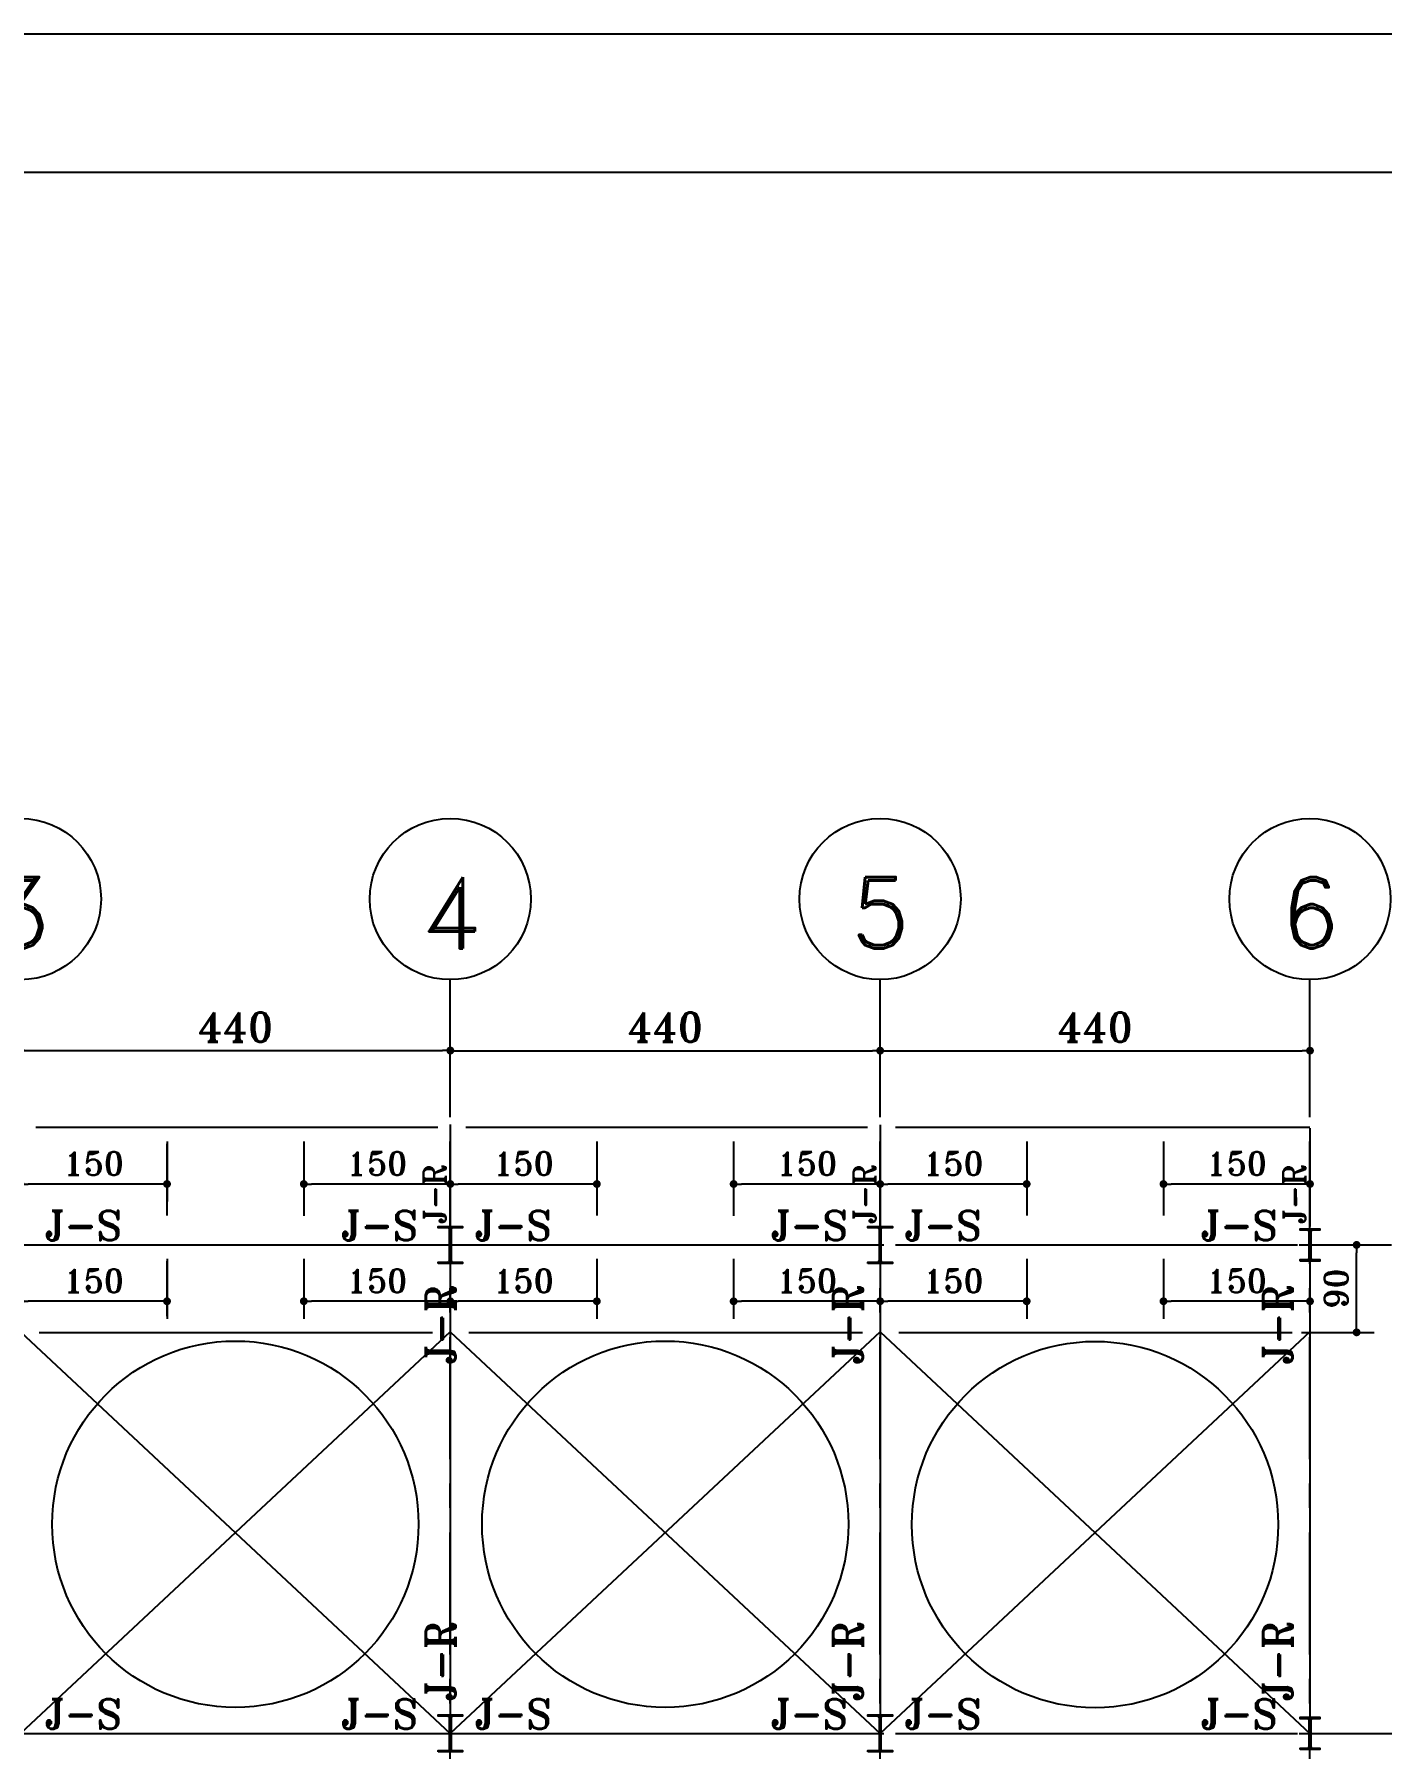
# Model space of a CAD drawing. Header units: inches. Extents: x 460503 to 460688, y 47570 to 48852.
# Drawn here: x 460563.62 to 460577.41, y 48406.09 to 48423.64 of the extents above; entities that cross this region are included whole.
import ezdxf
from ezdxf.enums import TextEntityAlignment as Align

# ---------------------------------------------------------------- set-up
doc = ezdxf.new("R2010")
doc.units = ezdxf.units.IN
doc.header["$MEASUREMENT"] = 0
for name, pattern in [('CENTER', [2, 1.25, -0.25, 0.25, -0.25]), ('DASHDOTX2', [2, 1, -0.5, 0, -0.5]), ('HIDDEN', [0.375, 0.25, -0.125])]:
    doc.linetypes.add(name, pattern=pattern)
for name, color, linetype in [('1', 1, 'Continuous'), ('3', 3, 'HIDDEN'), ('3G', 3, 'Continuous'), ('AA_CUT OUT', 74, 'Continuous'), ('Ax', 1, 'DASHDOTX2'), ('AXE', 1, 'CENTER'), ('DIM', 8, 'Continuous'), ('lateral brace', 5, 'Continuous'), ('Layer4', 118, 'Continuous'), ('wall', 4, 'Continuous')]:
    doc.layers.add(name, color=color, linetype=linetype)
doc.layers.add('TEXT', color=250, linetype='Continuous', lineweight=30)
doc.styles.add('ROMAND', font='ROMAND.shx')
doc.styles.add('ROMANT', font='romant')
doc.dimstyles.new('1-100', dxfattribs={"dimtxt": 0.3, "dimasz": 0.08, "dimexe": 0.18, "dimexo": 0.0625, "dimgap": 0.09, "dimtad": 1, "dimdec": 0, "dimlfac": 100, "dimdsep": 46, "dimtxsty": 'ROMANT', "dimblk": 'DOT', "dimcen": 0.09, "dimclrd": 1, "dimclre": 1, "dimclrt": 3, "dimadec": 0, "dimazin": 0, "dimtfac": 1, "dimtdec": 0, "dimtix": 1, "dimtofl": 0, "dimtmove": 2, "dimatfit": 3, "dimldrblk": 'DOT', "dimfxl": 1, "dimtolj": 1, "dimarcsym": 0})
doc.dimstyles.new('Copy of 1-100', dxfattribs={"dimtxt": 0.24, "dimasz": 0.08, "dimexe": 0.18, "dimexo": 0.0625, "dimgap": 0.09, "dimtad": 1, "dimdec": 0, "dimlfac": 100, "dimdsep": 46, "dimtxsty": 'ROMANT', "dimblk": 'DOT', "dimcen": 0.09, "dimclrd": 1, "dimclre": 1, "dimclrt": 3, "dimadec": 0, "dimazin": 0, "dimtfac": 1, "dimtdec": 0, "dimtix": 1, "dimtofl": 0, "dimtmove": 2, "dimatfit": 3, "dimldrblk": 'DOT', "dimfxl": 1, "dimtolj": 1, "dimarcsym": 0})

# ---------------------------------------------------------------- blocks, each defined once
blk = doc.blocks.new('DOT')
at = {"layer": 'DIM', "color": 0, "linetype": 'ByBlock'}
blk.add_line((-0.5, 0), (-1, 0), dxfattribs=at)
at = {"layer": 'DIM', "color": 0, "linetype": 'ByBlock', "const_width": 0.5}
blk.add_lwpolyline([(-0.25, 0, 1), (0.25, 0, 1)], format="xyb", close=True, dxfattribs=at)
blk = doc.blocks.new('*D213')
at = {"layer": 'Defpoints', "color": 0, "transparency": 16777216}
for p in [(460567.874, 48413.238), (460563.474, 48412.661), (460567.874, 48412.661)]:
    blk.add_point(p, dxfattribs=at)
at = {"layer": 'wall', "color": 1, "lineweight": -2, "transparency": 16777216}
for p, q in [((460563.474, 48412.723), (460563.474, 48413.418)), ((460567.874, 48412.723), (460567.874, 48413.418)), ((460563.554, 48413.238), (460567.794, 48413.238))]:
    blk.add_line(p, q, dxfattribs=at)
at = {"layer": 'wall', "color": 1, "lineweight": -2, "transparency": 16777216, "xscale": 0.08, "yscale": 0.08, "zscale": 0.08, "rotation": 180}
blk.add_blockref('DOT', (460563.474, 48413.238), dxfattribs=at)
at = {"layer": 'wall', "color": 1, "lineweight": -2, "transparency": 16777216, "xscale": 0.08, "yscale": 0.08, "zscale": 0.08}
blk.add_blockref('DOT', (460567.874, 48413.238), dxfattribs=at)
at = {"layer": 'wall', "color": 3, "transparency": 16777216, "insert": (460565.674, 48413.478), "char_height": 0.3, "attachment_point": 5, "style": 'ROMANT'}
blk.add_mtext('\\A1;440', dxfattribs=at)
blk = doc.blocks.new('_Dot')
at = {"layer": 'DIM', "color": 0, "lineweight": -2}
blk.add_line((-0.5, 0), (-1, 0), dxfattribs=at)
at = {"layer": 'DIM', "color": 0, "const_width": 0.5}
blk.add_lwpolyline([(-0.25, 0, 1), (0.25, 0, 1)], format="xyb", close=True, dxfattribs=at)
blk = doc.blocks.new('*D214')
at = {"layer": 'Defpoints', "color": 0, "transparency": 16777216}
for p in [(460572.274, 48413.236), (460567.874, 48412.661), (460572.274, 48412.661)]:
    blk.add_point(p, dxfattribs=at)
at = {"layer": 'wall', "color": 1, "lineweight": -2, "transparency": 16777216}
for p, q in [((460567.874, 48412.723), (460567.874, 48413.416)), ((460572.274, 48412.723), (460572.274, 48413.416)), ((460567.954, 48413.236), (460572.194, 48413.236))]:
    blk.add_line(p, q, dxfattribs=at)
at = {"layer": 'wall', "color": 1, "lineweight": -2, "transparency": 16777216, "xscale": 0.08, "yscale": 0.08, "zscale": 0.08, "rotation": 180}
blk.add_blockref('DOT', (460567.874, 48413.236), dxfattribs=at)
at = {"layer": 'wall', "color": 1, "lineweight": -2, "transparency": 16777216, "xscale": 0.08, "yscale": 0.08, "zscale": 0.08}
blk.add_blockref('DOT', (460572.274, 48413.236), dxfattribs=at)
at = {"layer": 'wall', "color": 3, "transparency": 16777216, "insert": (460570.074, 48413.476), "char_height": 0.3, "attachment_point": 5, "style": 'ROMANT'}
blk.add_mtext('\\A1;440', dxfattribs=at)
blk = doc.blocks.new('*D215')
at = {"layer": 'Defpoints', "color": 0, "transparency": 16777216}
for p in [(460576.674, 48413.236), (460572.274, 48412.661), (460576.674, 48412.661)]:
    blk.add_point(p, dxfattribs=at)
at = {"layer": 'wall', "color": 1, "lineweight": -2, "transparency": 16777216}
for p, q in [((460572.274, 48412.723), (460572.274, 48413.416)), ((460576.674, 48412.723), (460576.674, 48413.416)), ((460572.354, 48413.236), (460576.594, 48413.236))]:
    blk.add_line(p, q, dxfattribs=at)
at = {"layer": 'wall', "color": 1, "lineweight": -2, "transparency": 16777216, "xscale": 0.08, "yscale": 0.08, "zscale": 0.08, "rotation": 180}
blk.add_blockref('DOT', (460572.274, 48413.236), dxfattribs=at)
at = {"layer": 'wall', "color": 1, "lineweight": -2, "transparency": 16777216, "xscale": 0.08, "yscale": 0.08, "zscale": 0.08}
blk.add_blockref('DOT', (460576.674, 48413.236), dxfattribs=at)
at = {"layer": 'wall', "color": 3, "transparency": 16777216, "insert": (460574.474, 48413.476), "char_height": 0.3, "attachment_point": 5, "style": 'ROMANT'}
blk.add_mtext('\\A1;440', dxfattribs=at)
blk = doc.blocks.new('*D310')
at = {"color": 1, "lineweight": -2, "transparency": 16777216}
for p, q in [((460576.587, 48411.248), (460577.331, 48411.248)), ((460577.151, 48410.433), (460577.151, 48411.168)), ((460576.587, 48410.353), (460577.331, 48410.353))]:
    blk.add_line(p, q, dxfattribs=at)
at = {"layer": 'Defpoints', "color": 0, "transparency": 16777216}
for p in [(460576.525, 48411.248), (460577.151, 48411.248), (460576.525, 48410.353)]:
    blk.add_point(p, dxfattribs=at)
at = {"color": 1, "lineweight": -2, "transparency": 16777216, "xscale": 0.08, "yscale": 0.08, "zscale": 0.08}
for p, rotation in [((460577.151, 48411.248), 90), ((460577.151, 48410.353), 270)]:
    blk.add_blockref('DOT', p, dxfattribs=dict(at, rotation=rotation))
at = {"color": 3, "transparency": 16777216, "insert": (460576.941, 48410.8), "char_height": 0.24, "attachment_point": 5, "rotation": 90, "style": 'ROMANT'}
blk.add_mtext('\\A1;90', dxfattribs=at)
blk = doc.blocks.new('*D342')
at = {"color": 1, "lineweight": -2, "transparency": 16777216}
for p, q in [((460570.774, 48411.105), (460570.774, 48410.491)), ((460572.274, 48411.105), (460572.274, 48410.491)), ((460572.194, 48410.671), (460570.854, 48410.671))]:
    blk.add_line(p, q, dxfattribs=at)
at = {"layer": 'Defpoints', "color": 0, "transparency": 16777216}
for p in [(460570.774, 48411.167), (460572.274, 48411.168), (460570.774, 48410.671)]:
    blk.add_point(p, dxfattribs=at)
at = {"color": 1, "lineweight": -2, "transparency": 16777216, "xscale": 0.08, "yscale": 0.08, "zscale": 0.08, "rotation": 180}
blk.add_blockref('DOT', (460570.774, 48410.671), dxfattribs=at)
at = {"color": 1, "lineweight": -2, "transparency": 16777216, "xscale": 0.08, "yscale": 0.08, "zscale": 0.08}
blk.add_blockref('DOT', (460572.274, 48410.671), dxfattribs=at)
at = {"color": 3, "transparency": 16777216, "insert": (460571.524, 48410.881), "char_height": 0.24, "attachment_point": 5, "style": 'ROMANT'}
blk.add_mtext('\\A1;150', dxfattribs=at)
blk = doc.blocks.new('*D343')
at = {"color": 1, "lineweight": -2, "transparency": 16777216}
for p, q in [((460567.874, 48411.105), (460567.874, 48410.491)), ((460569.374, 48411.105), (460569.374, 48410.491)), ((460569.294, 48410.671), (460567.954, 48410.671))]:
    blk.add_line(p, q, dxfattribs=at)
at = {"layer": 'Defpoints', "color": 0, "transparency": 16777216}
for p in [(460567.874, 48411.167), (460569.374, 48411.168), (460567.874, 48410.671)]:
    blk.add_point(p, dxfattribs=at)
at = {"color": 1, "lineweight": -2, "transparency": 16777216, "xscale": 0.08, "yscale": 0.08, "zscale": 0.08, "rotation": 180}
blk.add_blockref('DOT', (460567.874, 48410.671), dxfattribs=at)
at = {"color": 1, "lineweight": -2, "transparency": 16777216, "xscale": 0.08, "yscale": 0.08, "zscale": 0.08}
blk.add_blockref('DOT', (460569.374, 48410.671), dxfattribs=at)
at = {"color": 3, "transparency": 16777216, "insert": (460568.624, 48410.881), "char_height": 0.24, "attachment_point": 5, "style": 'ROMANT'}
blk.add_mtext('\\A1;150', dxfattribs=at)
blk = doc.blocks.new('*D344')
at = {"color": 1, "lineweight": -2, "transparency": 16777216}
for p, q in [((460566.374, 48411.105), (460566.374, 48410.491)), ((460567.874, 48411.105), (460567.874, 48410.491)), ((460567.794, 48410.671), (460566.454, 48410.671))]:
    blk.add_line(p, q, dxfattribs=at)
at = {"layer": 'Defpoints', "color": 0, "transparency": 16777216}
for p in [(460566.374, 48411.167), (460567.874, 48411.168), (460566.374, 48410.671)]:
    blk.add_point(p, dxfattribs=at)
at = {"color": 1, "lineweight": -2, "transparency": 16777216, "xscale": 0.08, "yscale": 0.08, "zscale": 0.08, "rotation": 180}
blk.add_blockref('DOT', (460566.374, 48410.671), dxfattribs=at)
at = {"color": 1, "lineweight": -2, "transparency": 16777216, "xscale": 0.08, "yscale": 0.08, "zscale": 0.08}
blk.add_blockref('DOT', (460567.874, 48410.671), dxfattribs=at)
at = {"color": 3, "transparency": 16777216, "insert": (460567.124, 48410.881), "char_height": 0.24, "attachment_point": 5, "style": 'ROMANT'}
blk.add_mtext('\\A1;150', dxfattribs=at)
blk = doc.blocks.new('*D345')
at = {"color": 1, "lineweight": -2, "transparency": 16777216}
for p, q in [((460563.474, 48411.105), (460563.474, 48410.491)), ((460564.974, 48411.105), (460564.974, 48410.491)), ((460564.894, 48410.671), (460563.554, 48410.671))]:
    blk.add_line(p, q, dxfattribs=at)
at = {"layer": 'Defpoints', "color": 0, "transparency": 16777216}
for p in [(460563.474, 48411.167), (460564.974, 48411.168), (460563.474, 48410.671)]:
    blk.add_point(p, dxfattribs=at)
at = {"color": 1, "lineweight": -2, "transparency": 16777216, "xscale": 0.08, "yscale": 0.08, "zscale": 0.08, "rotation": 180}
blk.add_blockref('DOT', (460563.474, 48410.671), dxfattribs=at)
at = {"color": 1, "lineweight": -2, "transparency": 16777216, "xscale": 0.08, "yscale": 0.08, "zscale": 0.08}
blk.add_blockref('DOT', (460564.974, 48410.671), dxfattribs=at)
at = {"color": 3, "transparency": 16777216, "insert": (460564.224, 48410.881), "char_height": 0.24, "attachment_point": 5, "style": 'ROMANT'}
blk.add_mtext('\\A1;150', dxfattribs=at)
blk = doc.blocks.new('*D348')
at = {"color": 1, "lineweight": -2, "transparency": 16777216}
for p, q in [((460575.174, 48411.105), (460575.174, 48410.491)), ((460576.674, 48411.105), (460576.674, 48410.491)), ((460576.594, 48410.671), (460575.254, 48410.671))]:
    blk.add_line(p, q, dxfattribs=at)
at = {"layer": 'Defpoints', "color": 0, "transparency": 16777216}
for p in [(460575.174, 48411.167), (460576.674, 48411.168), (460575.174, 48410.671)]:
    blk.add_point(p, dxfattribs=at)
at = {"color": 1, "lineweight": -2, "transparency": 16777216, "xscale": 0.08, "yscale": 0.08, "zscale": 0.08, "rotation": 180}
blk.add_blockref('DOT', (460575.174, 48410.671), dxfattribs=at)
at = {"color": 1, "lineweight": -2, "transparency": 16777216, "xscale": 0.08, "yscale": 0.08, "zscale": 0.08}
blk.add_blockref('DOT', (460576.674, 48410.671), dxfattribs=at)
at = {"color": 3, "transparency": 16777216, "insert": (460575.924, 48410.881), "char_height": 0.24, "attachment_point": 5, "style": 'ROMANT'}
blk.add_mtext('\\A1;150', dxfattribs=at)
blk = doc.blocks.new('*D349')
at = {"color": 1, "lineweight": -2, "transparency": 16777216}
for p, q in [((460572.274, 48411.105), (460572.274, 48410.491)), ((460573.774, 48411.105), (460573.774, 48410.491)), ((460573.694, 48410.671), (460572.354, 48410.671))]:
    blk.add_line(p, q, dxfattribs=at)
at = {"layer": 'Defpoints', "color": 0, "transparency": 16777216}
for p in [(460572.274, 48411.167), (460573.774, 48411.168), (460572.274, 48410.671)]:
    blk.add_point(p, dxfattribs=at)
at = {"color": 1, "lineweight": -2, "transparency": 16777216, "xscale": 0.08, "yscale": 0.08, "zscale": 0.08, "rotation": 180}
blk.add_blockref('DOT', (460572.274, 48410.671), dxfattribs=at)
at = {"color": 1, "lineweight": -2, "transparency": 16777216, "xscale": 0.08, "yscale": 0.08, "zscale": 0.08}
blk.add_blockref('DOT', (460573.774, 48410.671), dxfattribs=at)
at = {"color": 3, "transparency": 16777216, "insert": (460573.024, 48410.881), "char_height": 0.24, "attachment_point": 5, "style": 'ROMANT'}
blk.add_mtext('\\A1;150', dxfattribs=at)
blk = doc.blocks.new('*D785')
at = {"color": 1, "lineweight": -2, "transparency": 16777216}
for p, q in [((460570.774, 48412.305), (460570.774, 48411.691)), ((460572.274, 48412.305), (460572.274, 48411.691)), ((460572.194, 48411.871), (460570.854, 48411.871))]:
    blk.add_line(p, q, dxfattribs=at)
at = {"layer": 'Defpoints', "color": 0, "transparency": 16777216}
for p in [(460570.774, 48412.367), (460572.274, 48412.368), (460570.774, 48411.871)]:
    blk.add_point(p, dxfattribs=at)
at = {"color": 1, "lineweight": -2, "transparency": 16777216, "xscale": 0.08, "yscale": 0.08, "zscale": 0.08, "rotation": 180}
blk.add_blockref('DOT', (460570.774, 48411.871), dxfattribs=at)
at = {"color": 1, "lineweight": -2, "transparency": 16777216, "xscale": 0.08, "yscale": 0.08, "zscale": 0.08}
blk.add_blockref('DOT', (460572.274, 48411.871), dxfattribs=at)
at = {"color": 3, "transparency": 16777216, "insert": (460571.524, 48412.081), "char_height": 0.24, "attachment_point": 5, "style": 'ROMANT'}
blk.add_mtext('\\A1;150', dxfattribs=at)
blk = doc.blocks.new('*D786')
at = {"color": 1, "lineweight": -2, "transparency": 16777216}
for p, q in [((460567.874, 48412.305), (460567.874, 48411.691)), ((460569.374, 48412.305), (460569.374, 48411.691)), ((460569.294, 48411.871), (460567.954, 48411.871))]:
    blk.add_line(p, q, dxfattribs=at)
at = {"layer": 'Defpoints', "color": 0, "transparency": 16777216}
for p in [(460567.874, 48412.367), (460569.374, 48412.368), (460567.874, 48411.871)]:
    blk.add_point(p, dxfattribs=at)
at = {"color": 1, "lineweight": -2, "transparency": 16777216, "xscale": 0.08, "yscale": 0.08, "zscale": 0.08, "rotation": 180}
blk.add_blockref('DOT', (460567.874, 48411.871), dxfattribs=at)
at = {"color": 1, "lineweight": -2, "transparency": 16777216, "xscale": 0.08, "yscale": 0.08, "zscale": 0.08}
blk.add_blockref('DOT', (460569.374, 48411.871), dxfattribs=at)
at = {"color": 3, "transparency": 16777216, "insert": (460568.624, 48412.081), "char_height": 0.24, "attachment_point": 5, "style": 'ROMANT'}
blk.add_mtext('\\A1;150', dxfattribs=at)
blk = doc.blocks.new('*D787')
at = {"color": 1, "lineweight": -2, "transparency": 16777216}
for p, q in [((460566.374, 48412.305), (460566.374, 48411.691)), ((460567.874, 48412.305), (460567.874, 48411.691)), ((460567.794, 48411.871), (460566.454, 48411.871))]:
    blk.add_line(p, q, dxfattribs=at)
at = {"layer": 'Defpoints', "color": 0, "transparency": 16777216}
for p in [(460566.374, 48412.367), (460567.874, 48412.368), (460566.374, 48411.871)]:
    blk.add_point(p, dxfattribs=at)
at = {"color": 1, "lineweight": -2, "transparency": 16777216, "xscale": 0.08, "yscale": 0.08, "zscale": 0.08, "rotation": 180}
blk.add_blockref('DOT', (460566.374, 48411.871), dxfattribs=at)
at = {"color": 1, "lineweight": -2, "transparency": 16777216, "xscale": 0.08, "yscale": 0.08, "zscale": 0.08}
blk.add_blockref('DOT', (460567.874, 48411.871), dxfattribs=at)
at = {"color": 3, "transparency": 16777216, "insert": (460567.124, 48412.081), "char_height": 0.24, "attachment_point": 5, "style": 'ROMANT'}
blk.add_mtext('\\A1;150', dxfattribs=at)
blk = doc.blocks.new('*D788')
at = {"color": 1, "lineweight": -2, "transparency": 16777216}
for p, q in [((460563.474, 48412.305), (460563.474, 48411.691)), ((460564.974, 48412.305), (460564.974, 48411.691)), ((460564.894, 48411.871), (460563.554, 48411.871))]:
    blk.add_line(p, q, dxfattribs=at)
at = {"layer": 'Defpoints', "color": 0, "transparency": 16777216}
for p in [(460563.474, 48412.367), (460564.974, 48412.368), (460563.474, 48411.871)]:
    blk.add_point(p, dxfattribs=at)
at = {"color": 1, "lineweight": -2, "transparency": 16777216, "xscale": 0.08, "yscale": 0.08, "zscale": 0.08, "rotation": 180}
blk.add_blockref('DOT', (460563.474, 48411.871), dxfattribs=at)
at = {"color": 1, "lineweight": -2, "transparency": 16777216, "xscale": 0.08, "yscale": 0.08, "zscale": 0.08}
blk.add_blockref('DOT', (460564.974, 48411.871), dxfattribs=at)
at = {"color": 3, "transparency": 16777216, "insert": (460564.224, 48412.081), "char_height": 0.24, "attachment_point": 5, "style": 'ROMANT'}
blk.add_mtext('\\A1;150', dxfattribs=at)
blk = doc.blocks.new('*D791')
at = {"color": 1, "lineweight": -2, "transparency": 16777216}
for p, q in [((460575.174, 48412.305), (460575.174, 48411.691)), ((460576.674, 48412.305), (460576.674, 48411.691)), ((460576.594, 48411.871), (460575.254, 48411.871))]:
    blk.add_line(p, q, dxfattribs=at)
at = {"layer": 'Defpoints', "color": 0, "transparency": 16777216}
for p in [(460575.174, 48412.367), (460576.674, 48412.368), (460575.174, 48411.871)]:
    blk.add_point(p, dxfattribs=at)
at = {"color": 1, "lineweight": -2, "transparency": 16777216, "xscale": 0.08, "yscale": 0.08, "zscale": 0.08, "rotation": 180}
blk.add_blockref('DOT', (460575.174, 48411.871), dxfattribs=at)
at = {"color": 1, "lineweight": -2, "transparency": 16777216, "xscale": 0.08, "yscale": 0.08, "zscale": 0.08}
blk.add_blockref('DOT', (460576.674, 48411.871), dxfattribs=at)
at = {"color": 3, "transparency": 16777216, "insert": (460575.924, 48412.081), "char_height": 0.24, "attachment_point": 5, "style": 'ROMANT'}
blk.add_mtext('\\A1;150', dxfattribs=at)
blk = doc.blocks.new('*D792')
at = {"color": 1, "lineweight": -2, "transparency": 16777216}
for p, q in [((460572.274, 48412.305), (460572.274, 48411.691)), ((460573.774, 48412.305), (460573.774, 48411.691)), ((460573.694, 48411.871), (460572.354, 48411.871))]:
    blk.add_line(p, q, dxfattribs=at)
at = {"layer": 'Defpoints', "color": 0, "transparency": 16777216}
for p in [(460572.274, 48412.367), (460573.774, 48412.368), (460572.274, 48411.871)]:
    blk.add_point(p, dxfattribs=at)
at = {"color": 1, "lineweight": -2, "transparency": 16777216, "xscale": 0.08, "yscale": 0.08, "zscale": 0.08, "rotation": 180}
blk.add_blockref('DOT', (460572.274, 48411.871), dxfattribs=at)
at = {"color": 1, "lineweight": -2, "transparency": 16777216, "xscale": 0.08, "yscale": 0.08, "zscale": 0.08}
blk.add_blockref('DOT', (460573.774, 48411.871), dxfattribs=at)
at = {"color": 3, "transparency": 16777216, "insert": (460573.024, 48412.081), "char_height": 0.24, "attachment_point": 5, "style": 'ROMANT'}
blk.add_mtext('\\A1;150', dxfattribs=at)
blk = doc.blocks.new('*D830')
at = {"color": 1, "lineweight": -2, "transparency": 16777216}
for p, q in [((460576.586, 48406.248), (460577.765, 48406.248)), ((460577.585, 48403.901), (460577.585, 48406.168)), ((460576.586, 48403.821), (460577.765, 48403.821))]:
    blk.add_line(p, q, dxfattribs=at)
at = {"layer": 'Defpoints', "color": 0, "transparency": 16777216}
for p in [(460576.524, 48406.248), (460577.585, 48406.248), (460576.524, 48403.821)]:
    blk.add_point(p, dxfattribs=at)
at = {"color": 1, "lineweight": -2, "transparency": 16777216, "xscale": 0.08, "yscale": 0.08, "zscale": 0.08}
for p, rotation in [((460577.585, 48406.248), 90), ((460577.585, 48403.821), 270)]:
    blk.add_blockref('DOT', p, dxfattribs=dict(at, rotation=rotation))
at = {"color": 3, "transparency": 16777216, "insert": (460577.375, 48405.034), "char_height": 0.24, "attachment_point": 5, "rotation": 90, "style": 'ROMANT'}
blk.add_mtext('\\A1;243', dxfattribs=at)

msp = doc.modelspace()

# ---------------------------------------------------------------- hatches: boundary and pattern name
for points in [[(460567.86618743, 48411.42283771), (460567.8547112, 48411.42283771, 0.4144144444), (460567.86618743, 48411.41135361)], [(460567.88118743, 48411.42283771), (460567.89266366, 48411.42283771, -0.4144144444), (460567.88118743, 48411.41135361)], [(460572.26618743, 48411.42283771), (460572.2547112, 48411.42283771, 0.4144144444), (460572.26618743, 48411.41135361)], [(460572.28118743, 48411.42283771), (460572.29266366, 48411.42283771, -0.4144144444), (460572.28118743, 48411.41135361)], [(460576.66618743, 48411.39783771), (460576.6547112, 48411.39783771, 0.4144144444), (460576.66618743, 48411.38635361)], [(460576.68118743, 48411.39783771), (460576.69266366, 48411.39783771, -0.4144144444), (460576.68118743, 48411.38635361)], [(460567.86618743, 48411.07279821), (460567.8547112, 48411.07279821, -0.4144144444), (460567.86618743, 48411.08428231)], [(460567.88118743, 48411.07279821), (460567.89266366, 48411.07279821, 0.4144144444), (460567.88118743, 48411.08428231)], [(460572.26618743, 48411.07279821), (460572.2547112, 48411.07279821, -0.4144144444), (460572.26618743, 48411.08428231)], [(460572.28118743, 48411.07279821), (460572.29266366, 48411.07279821, 0.4144144444), (460572.28118743, 48411.08428231)], [(460576.66618743, 48411.09779821), (460576.6547112, 48411.09779821, -0.4144144444), (460576.66618743, 48411.10928231)], [(460576.68118743, 48411.09779821), (460576.69266366, 48411.09779821, 0.4144144444), (460576.68118743, 48411.10928231)], [(460567.86618743, 48406.42283772), (460567.8547112, 48406.42283772, 0.4144144444), (460567.86618743, 48406.41135361)], [(460567.88118743, 48406.42283772), (460567.89266366, 48406.42283772, -0.4144144444), (460567.88118743, 48406.41135361)], [(460572.26618743, 48406.42283772), (460572.2547112, 48406.42283772, 0.4144144444), (460572.26618743, 48406.41135361)], [(460572.28118743, 48406.42283772), (460572.29266366, 48406.42283772, -0.4144144444), (460572.28118743, 48406.41135361)], [(460576.66618743, 48406.39783772), (460576.6547112, 48406.39783772, 0.4144144444), (460576.66618743, 48406.38635361)], [(460576.68118743, 48406.39783772), (460576.69266366, 48406.39783772, -0.4144144444), (460576.68118743, 48406.38635361)], [(460576.66618743, 48406.09779821), (460576.6547112, 48406.09779821, -0.4144144444), (460576.66618743, 48406.10928232)], [(460576.68118743, 48406.09779821), (460576.69266366, 48406.09779821, 0.4144144444), (460576.68118743, 48406.10928232)]]:
    msp.add_hatch(color=1).paths.add_polyline_path(points)

# ---------------------------------------------------------------- linework, layer by layer
at = {"color": 3}
for p, q in [((460563.63166316, 48412.45253566), (460567.74554327, 48412.45253566)), ((460567.87368743, 48412.47969552), (460567.87368743, 48411.43969552)), ((460568.03166317, 48412.45283771), (460572.14554328, 48412.45283771)), ((460572.27368743, 48412.47783771), (460572.27368743, 48411.43783771)), ((460572.43166317, 48412.45283771), (460576.67368743, 48412.45283771)), ((460576.67368743, 48412.4413956), (460576.67368743, 48411.43783771)), ((460564.97368744, 48412.28283771), (460564.97368744, 48411.54719576)), ((460566.37368743, 48412.28253566), (460566.37368743, 48411.54689371)), ((460569.37368744, 48412.28283771), (460569.37368744, 48411.54719576)), ((460570.77368743, 48412.28253566), (460570.77368743, 48411.54689371)), ((460573.77368744, 48412.28313976), (460573.77368744, 48411.54749781)), ((460575.17368743, 48412.28283771), (460575.17368743, 48411.54719576)), ((460563.63166316, 48411.24753566), (460567.74554327, 48411.24753566)), ((460564.97368744, 48411.08283771), (460564.97368744, 48410.51719576)), ((460564.97368744, 48411.08283771), (460564.97368744, 48410.51719576)), ((460566.37368743, 48411.08253566), (460566.37368743, 48410.51689371)), ((460566.37368743, 48411.08253566), (460566.37368743, 48410.51689371)), ((460568.03166317, 48411.24783771), (460572.14554328, 48411.24783771)), ((460569.37368744, 48411.08283771), (460569.37368744, 48410.50719576)), ((460569.37368744, 48411.08283771), (460569.37368744, 48410.51719576)), ((460570.77368743, 48411.08253566), (460570.77368743, 48410.50689371)), ((460570.77368743, 48411.08253566), (460570.77368743, 48410.51689371)), ((460572.43166317, 48411.24783771), (460576.54554328, 48411.24783771)), ((460573.77368744, 48411.08313976), (460573.77368744, 48410.50749781)), ((460573.77368744, 48411.08313976), (460573.77368744, 48410.51749781)), ((460575.17368743, 48411.08283771), (460575.17368743, 48410.50719576)), ((460575.17368743, 48411.08283771), (460575.17368743, 48410.51719576)), ((460563.6634784, 48410.35295377), (460567.69172375, 48410.35295377)), ((460568.0634784, 48410.35295377), (460572.09172375, 48410.35295377)), ((460572.4634784, 48410.35295377), (460576.49172375, 48410.35295377)), ((460563.63166316, 48406.24753567), (460567.74554327, 48406.24753567)), ((460568.03166317, 48406.24783772), (460572.14554328, 48406.24783772)), ((460572.43166317, 48406.24783772), (460576.54554328, 48406.24783772))]:
    msp.add_line(p, q, dxfattribs=at)
at = {"color": 6}
for p, q in [((460567.87368743, 48411.08283771), (460567.87368743, 48406.41283772)), ((460572.27368743, 48411.08283771), (460572.27368743, 48406.41283772)), ((460576.67368743, 48411.08283771), (460576.67368743, 48406.41283772))]:
    msp.add_line(p, q, dxfattribs=at)
for centre in [(460565.67385905, 48408.38883771), (460570.07385905, 48408.38883771), (460574.47385905, 48408.38515021)]:
    msp.add_circle(centre, 1.87500003)
at = {"layer": '1'}
msp.add_lwpolyline([(460507.46120186, 48365.59073114), (460588.72955203, 48365.59073114), (460588.72955203, 48422.22372777), (460507.46120186, 48422.22372777)], close=True, dxfattribs=at)
at = {"layer": '3G'}
for points in [[(460567.74868743, 48411.05783771), (460567.74868743, 48411.07283771), (460567.86618743, 48411.07283771), (460567.86618743, 48411.42283771), (460567.74868743, 48411.42283771), (460567.74868743, 48411.43783771), (460567.99868743, 48411.43783771), (460567.99868743, 48411.42283771), (460567.88118743, 48411.42283771), (460567.88118743, 48411.07283771), (460567.99868743, 48411.07283771), (460567.99868743, 48411.05783771)], [(460572.14868743, 48411.05783771), (460572.14868743, 48411.07283771), (460572.26618743, 48411.07283771), (460572.26618743, 48411.42283771), (460572.14868743, 48411.42283771), (460572.14868743, 48411.43783771), (460572.39868743, 48411.43783771), (460572.39868743, 48411.42283771), (460572.28118743, 48411.42283771), (460572.28118743, 48411.07283771), (460572.39868743, 48411.07283771), (460572.39868743, 48411.05783771)], [(460576.57368743, 48411.08283771), (460576.57368743, 48411.09783771), (460576.66618743, 48411.09783771), (460576.66618743, 48411.39783771), (460576.57368743, 48411.39783771), (460576.57368743, 48411.41283771), (460576.77368743, 48411.41283771), (460576.77368743, 48411.39783771), (460576.68118743, 48411.39783771), (460576.68118743, 48411.09783771), (460576.77368743, 48411.09783771), (460576.77368743, 48411.08283771)], [(460567.74868743, 48406.05783772), (460567.74868743, 48406.07283772), (460567.86618743, 48406.07283772), (460567.86618743, 48406.42283772), (460567.74868743, 48406.42283772), (460567.74868743, 48406.43783772), (460567.99868743, 48406.43783772), (460567.99868743, 48406.42283772), (460567.88118743, 48406.42283772), (460567.88118743, 48406.07283772), (460567.99868743, 48406.07283772), (460567.99868743, 48406.05783772)], [(460572.14868743, 48406.05783772), (460572.14868743, 48406.07283772), (460572.26618743, 48406.07283772), (460572.26618743, 48406.42283772), (460572.14868743, 48406.42283772), (460572.14868743, 48406.43783772), (460572.39868743, 48406.43783772), (460572.39868743, 48406.42283772), (460572.28118743, 48406.42283772), (460572.28118743, 48406.07283772), (460572.39868743, 48406.07283772), (460572.39868743, 48406.05783772)], [(460576.57368743, 48406.08283772), (460576.57368743, 48406.09783772), (460576.66618743, 48406.09783772), (460576.66618743, 48406.39783772), (460576.57368743, 48406.39783772), (460576.57368743, 48406.41283772), (460576.77368743, 48406.41283772), (460576.77368743, 48406.39783772), (460576.68118743, 48406.39783772), (460576.68118743, 48406.09783772), (460576.77368743, 48406.09783772), (460576.77368743, 48406.08283772)]]:
    msp.add_lwpolyline(points, close=True, dxfattribs=at)
for centre, start, end in [((460567.86618743, 48411.42282984), 180.157926883, 270.157926883), ((460567.88118743, 48411.42282984), 269.842073117, 359.842073117), ((460567.88118743, 48411.42282984), 269.842073117, 359.842073117), ((460572.26618743, 48411.42282984), 180.157926883, 270.157926883), ((460572.28118743, 48411.42282984), 269.842073117, 359.842073117), ((460572.28118743, 48411.42282984), 269.842073117, 359.842073117), ((460576.66618743, 48411.39782984), 180.157926883, 270.157926883), ((460576.68118743, 48411.39782984), 269.842073117, 359.842073117), ((460576.68118743, 48411.39782984), 269.842073117, 359.842073117), ((460567.86618743, 48411.07280608), 89.842073117, 179.842073117), ((460567.86618743, 48411.07280608), 89.842073117, 179.842073117), ((460567.88118743, 48411.07280608), 0.157926883, 90.157926883), ((460567.88118743, 48411.07280608), 0.157926883, 90.157926883), ((460567.88118743, 48411.07280608), 0.157926883, 90.157926883), ((460572.26618743, 48411.07280608), 89.842073117, 179.842073117), ((460572.26618743, 48411.07280608), 89.842073117, 179.842073117), ((460572.28118743, 48411.07280608), 0.157926883, 90.157926883), ((460572.28118743, 48411.07280608), 0.157926883, 90.157926883), ((460572.28118743, 48411.07280608), 0.157926883, 90.157926883), ((460576.66618743, 48411.09780608), 89.842073117, 179.842073117), ((460576.66618743, 48411.09780608), 89.842073117, 179.842073117), ((460576.68118743, 48411.09780608), 0.157926883, 90.157926883), ((460576.68118743, 48411.09780608), 0.157926883, 90.157926883), ((460576.68118743, 48411.09780608), 0.157926883, 90.157926883), ((460567.86618743, 48406.42282984), 180.157926883, 270.157926883), ((460567.88118743, 48406.42282984), 269.842073117, 359.842073117), ((460567.88118743, 48406.42282984), 269.842073117, 359.842073117), ((460572.26618743, 48406.42282984), 180.157926883, 270.157926883), ((460572.28118743, 48406.42282984), 269.842073117, 359.842073117), ((460572.28118743, 48406.42282984), 269.842073117, 359.842073117), ((460576.66618743, 48406.39782984), 180.157926883, 270.157926883), ((460576.68118743, 48406.39782984), 269.842073117, 359.842073117), ((460576.68118743, 48406.39782984), 269.842073117, 359.842073117), ((460576.66618743, 48406.09780608), 89.842073117, 179.842073117), ((460576.66618743, 48406.09780608), 89.842073117, 179.842073117), ((460576.68118743, 48406.09780608), 0.157926883, 90.157926883), ((460576.68118743, 48406.09780608), 0.157926883, 90.157926883), ((460576.68118743, 48406.09780608), 0.157926883, 90.157926883)]:
    msp.add_arc(centre, 0.01147623, start, end, dxfattribs=at)
at = {"layer": 'AA_CUT OUT', "linetype": 'Continuous'}
for p, q in [((460567.87368743, 48410.35920377), (460563.47368725, 48406.24783771)), ((460563.47368743, 48410.3592036), (460567.87368761, 48406.24783788)), ((460567.87368743, 48410.35920377), (460572.27368761, 48406.24783771)), ((460572.27368761, 48410.35920377), (460567.87368743, 48406.24783771)), ((460576.67368743, 48410.35920377), (460572.27368725, 48406.24783771)), ((460572.27368725, 48410.35920377), (460576.67368743, 48406.24783771))]:
    msp.add_line(p, q, dxfattribs=at)
at = {"layer": 'Ax', "linetype": 'Continuous', "ltscale": 0.5}
for centre in [(460563.47362996, 48414.78773548), (460567.87362997, 48414.78803753), (460572.27362997, 48414.78803753), (460576.67362997, 48414.78803753)]:
    msp.add_circle(centre, 0.825, dxfattribs=at)
at = {"layer": 'AXE'}
for p, q in [((460567.87368743, 48395.05508389), (460567.87368743, 48413.96118973)), ((460572.27368743, 48395.05508389), (460572.27368743, 48413.96118973)), ((460576.67368743, 48395.05508389), (460576.67368743, 48413.96118973)), ((460551.06309178, 48411.24783771), (460577.507576, 48411.24783771)), ((460551.06305844, 48406.24783772), (460577.50754266, 48406.24783772))]:
    msp.add_line(p, q, dxfattribs=at)
at = {"layer": 'DIM'}
msp.add_lwpolyline([(460506.04537694, 48364.17490622), (460590.14537694, 48364.17490622), (460590.14537694, 48423.63955269), (460506.04537694, 48423.63955269)], close=True, dxfattribs=at)
at = {"layer": 'lateral brace'}
msp.add_lwpolyline([(460506.04537694, 48364.17490622), (460590.14537694, 48364.17490622), (460590.14537694, 48423.63955269), (460506.04537694, 48423.63955269)], close=True, dxfattribs=at)
at = {"layer": 'Layer4'}
msp.add_lwpolyline([(460590.14537694, 48423.63955269), (460506.04537694, 48423.63955269), (460506.04537694, 48364.17490622), (460590.14537694, 48364.17490622)], close=True, dxfattribs=at)

# ---------------------------------------------------------------- texts
at = {"layer": '3', "color": 3, "style": 'ROMAND'}
for s, p in [('3', (460563.4760056, 48414.64733274, 0.00000001)), ('4', (460567.87600561, 48414.64763479, 0.00000001)), ('5', (460572.27600561, 48414.64763479, 0.00000001)), ('6', (460576.67600561, 48414.64763479, 0.00000001))]:
    msp.add_text(s, height=0.7299072, dxfattribs=at).set_placement(p, align=Align.MIDDLE_CENTER)
at = {"layer": 'TEXT', "color": 2, "style": 'ROMANT'}
for s, height, rotation, p in [('J-R', 0.226668279, 90.081705482, (460567.82813611, 48411.4596084, 0.00000012)), ('J-R', 0.226668279, 90.081705482, (460572.22813611, 48411.4596084, 0.00000012)), ('J-R', 0.226668279, 90.081705482, (460576.62813611, 48411.4596084, 0.00000012)), ('J-S', 0.302224371, 0.081705483, (460563.7214383, 48411.29414375, 0.00000016)), ('J-S', 0.302224371, 0.081705483, (460566.75334584, 48411.29414375, 0.00000016)), ('J-S', 0.302224371, 0.081705483, (460568.1214383, 48411.29414375, 0.00000016)), ('J-S', 0.302224371, 0.081705483, (460571.15334584, 48411.29414375, 0.00000016)), ('J-S', 0.302224371, 0.081705483, (460572.5214383, 48411.29414375, 0.00000016)), ('J-S', 0.302224371, 0.081705483, (460575.55334584, 48411.29414375, 0.00000016)), ('J-R', 0.302224371, 90.081705482, (460567.92675772, 48410.02232899, 0.00000016)), ('J-R', 0.302224371, 90.081705482, (460572.09646167, 48410.02232899, 0.00000016)), ('J-R', 0.302224371, 90.081705482, (460576.49646167, 48410.02232899, 0.00000016)), ('J-R', 0.302224371, 90.081705482, (460567.92675772, 48406.57721983, 0.00000016)), ('J-R', 0.302224371, 90.081705482, (460572.09646167, 48406.57721983, 0.00000016)), ('J-R', 0.302224371, 90.081705482, (460576.49646167, 48406.57721983, 0.00000016)), ('J-S', 0.302224371, 0.081705483, (460563.7214383, 48406.29414375, 0.00000016)), ('J-S', 0.302224371, 0.081705483, (460566.75334584, 48406.29414375, 0.00000016)), ('J-S', 0.302224371, 0.081705483, (460568.1214383, 48406.29414375, 0.00000016)), ('J-S', 0.302224371, 0.081705483, (460571.15334584, 48406.29414375, 0.00000016)), ('J-S', 0.302224371, 0.081705483, (460572.5214383, 48406.29414375, 0.00000016)), ('J-S', 0.302224371, 0.081705483, (460575.55334584, 48406.29414375, 0.00000016))]:
    msp.add_text(s, height=height, rotation=rotation, dxfattribs=at).set_placement(p)

# ---------------------------------------------------------------- dimensions: what is measured, and where the dimension line sits
for base, p1, p2, picture, middle in [((460563.47368725, 48411.87066375), (460564.97368726, 48412.36773208), (460563.47368725, 48412.36743003), '*D788', (460564.22368726, 48412.08066375)), ((460566.37368724, 48411.87066375), (460567.87368725, 48412.36773208), (460566.37368724, 48412.36743003), '*D787', (460567.12368725, 48412.08066375)), ((460567.87368743, 48411.87066375), (460569.37368744, 48412.36773208), (460567.87368743, 48412.36743003), '*D786', (460568.62368744, 48412.08066375)), ((460570.77368742, 48411.87066375), (460572.27368743, 48412.36773208), (460570.77368742, 48412.36743003), '*D785', (460571.52368743, 48412.08066375)), ((460572.27368725, 48411.87066375), (460573.77368726, 48412.36773208), (460572.27368725, 48412.36743003), '*D792', (460573.02368726, 48412.08066375)), ((460575.17368724, 48411.87066375), (460576.67368725, 48412.36773208), (460575.17368724, 48412.36743003), '*D791', (460575.92368725, 48412.08066375)), ((460563.47368725, 48410.67066375), (460564.97368726, 48411.16773208), (460563.47368725, 48411.16743003), '*D345', (460564.22368726, 48410.88066375)), ((460566.37368724, 48410.67066375), (460567.87368725, 48411.16773208), (460566.37368724, 48411.16743003), '*D344', (460567.12368725, 48410.88066375)), ((460567.87368743, 48410.67066375), (460569.37368744, 48411.16773208), (460567.87368743, 48411.16743003), '*D343', (460568.62368744, 48410.88066375)), ((460570.77368742, 48410.67066375), (460572.27368743, 48411.16773208), (460570.77368742, 48411.16743003), '*D342', (460571.52368743, 48410.88066375)), ((460572.27368725, 48410.67066375), (460573.77368726, 48411.16773208), (460572.27368725, 48411.16743003), '*D349', (460573.02368726, 48410.88066375)), ((460575.17368724, 48410.67066375), (460576.67368725, 48411.16773208), (460575.17368724, 48411.16743003), '*D348', (460575.92368725, 48410.88066375))]:
    dim = msp.add_linear_dim(base=base, p1=p1, p2=p2, dimstyle='Copy of 1-100')
    dim.commit()
    dim.dimension.update_dxf_attribs({"geometry": picture, "text_midpoint": middle})
for base, p1, p2, picture, middle in [((460577.15084042, 48411.24783771), (460576.52476036, 48410.35265172), (460576.52476036, 48411.24783771), '*D310', (460576.94084042, 48410.80024472)), ((460577.58487676, 48406.24783772), (460576.52358722, 48403.82058535), (460576.52358722, 48406.24783772), '*D830', (460577.37487676, 48405.03421153))]:
    dim = msp.add_linear_dim(base=base, p1=p1, p2=p2, angle=90, dimstyle='Copy of 1-100')
    dim.commit()
    dim.dimension.update_dxf_attribs({"geometry": picture, "text_midpoint": middle})
at = {"layer": 'wall'}
for base, p1, p2, picture, middle in [((460567.87368743, 48413.23805039), (460563.47368743, 48412.6607202), (460567.87368743, 48412.6607202), '*D213', (460565.67368743, 48413.47805039)), ((460572.27368743, 48413.23578175), (460567.87368743, 48412.6607202), (460572.27368743, 48412.6607202), '*D214', (460570.07368743, 48413.47578174)), ((460576.67368743, 48413.23578175), (460572.27368743, 48412.6607202), (460576.67368743, 48412.6607202), '*D215', (460574.47368743, 48413.47578174))]:
    dim = msp.add_linear_dim(base=base, p1=p1, p2=p2, dimstyle='1-100', dxfattribs=at)
    dim.commit()
    dim.dimension.update_dxf_attribs({"geometry": picture, "text_midpoint": middle})

doc.saveas('drawing.dxf')
